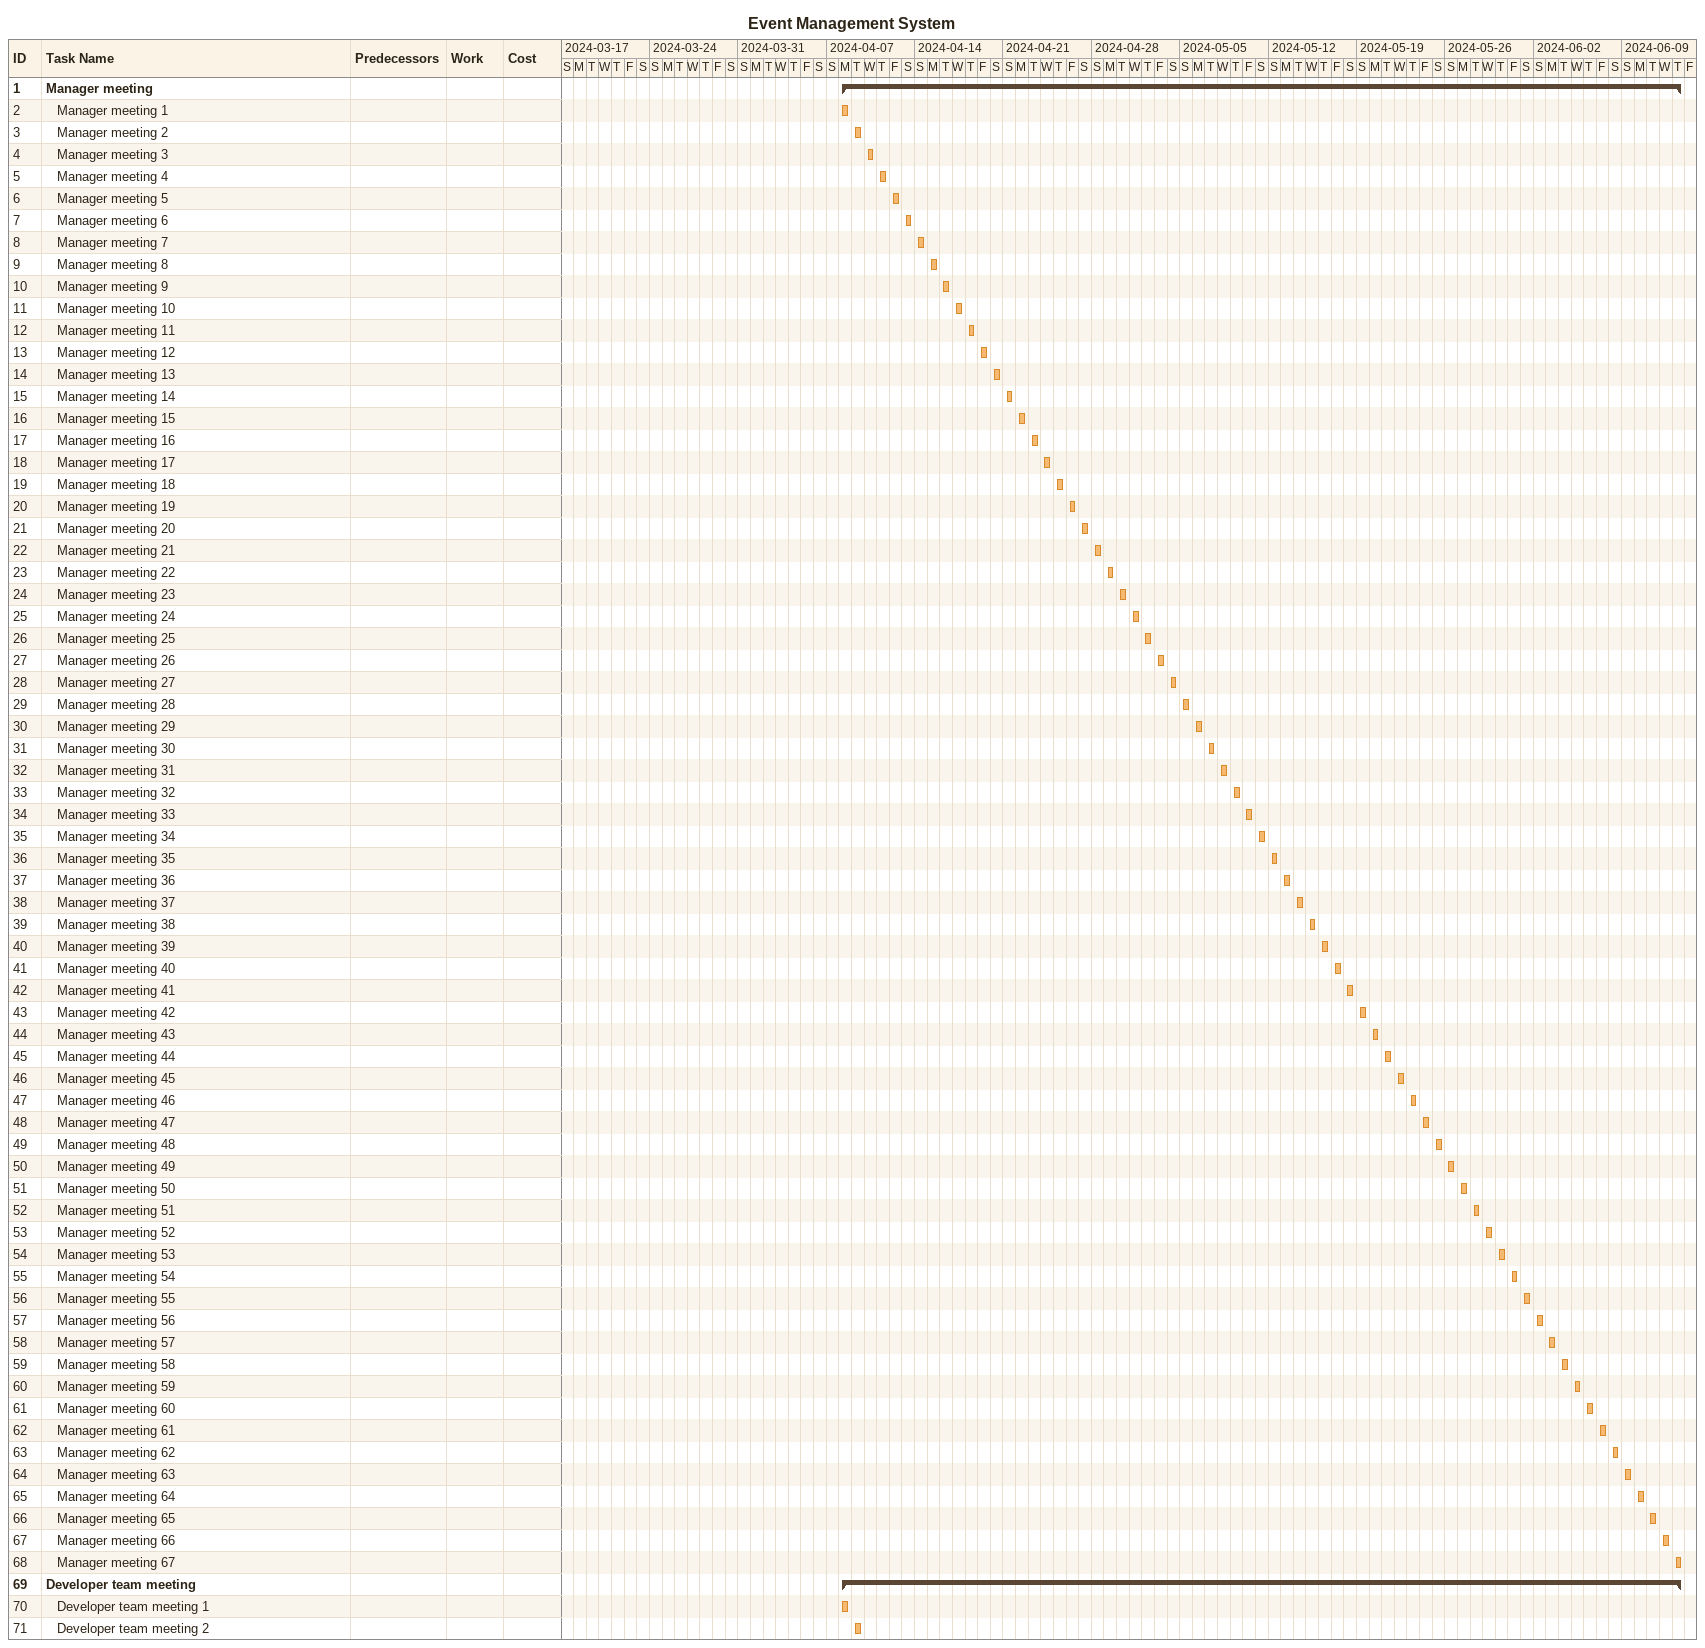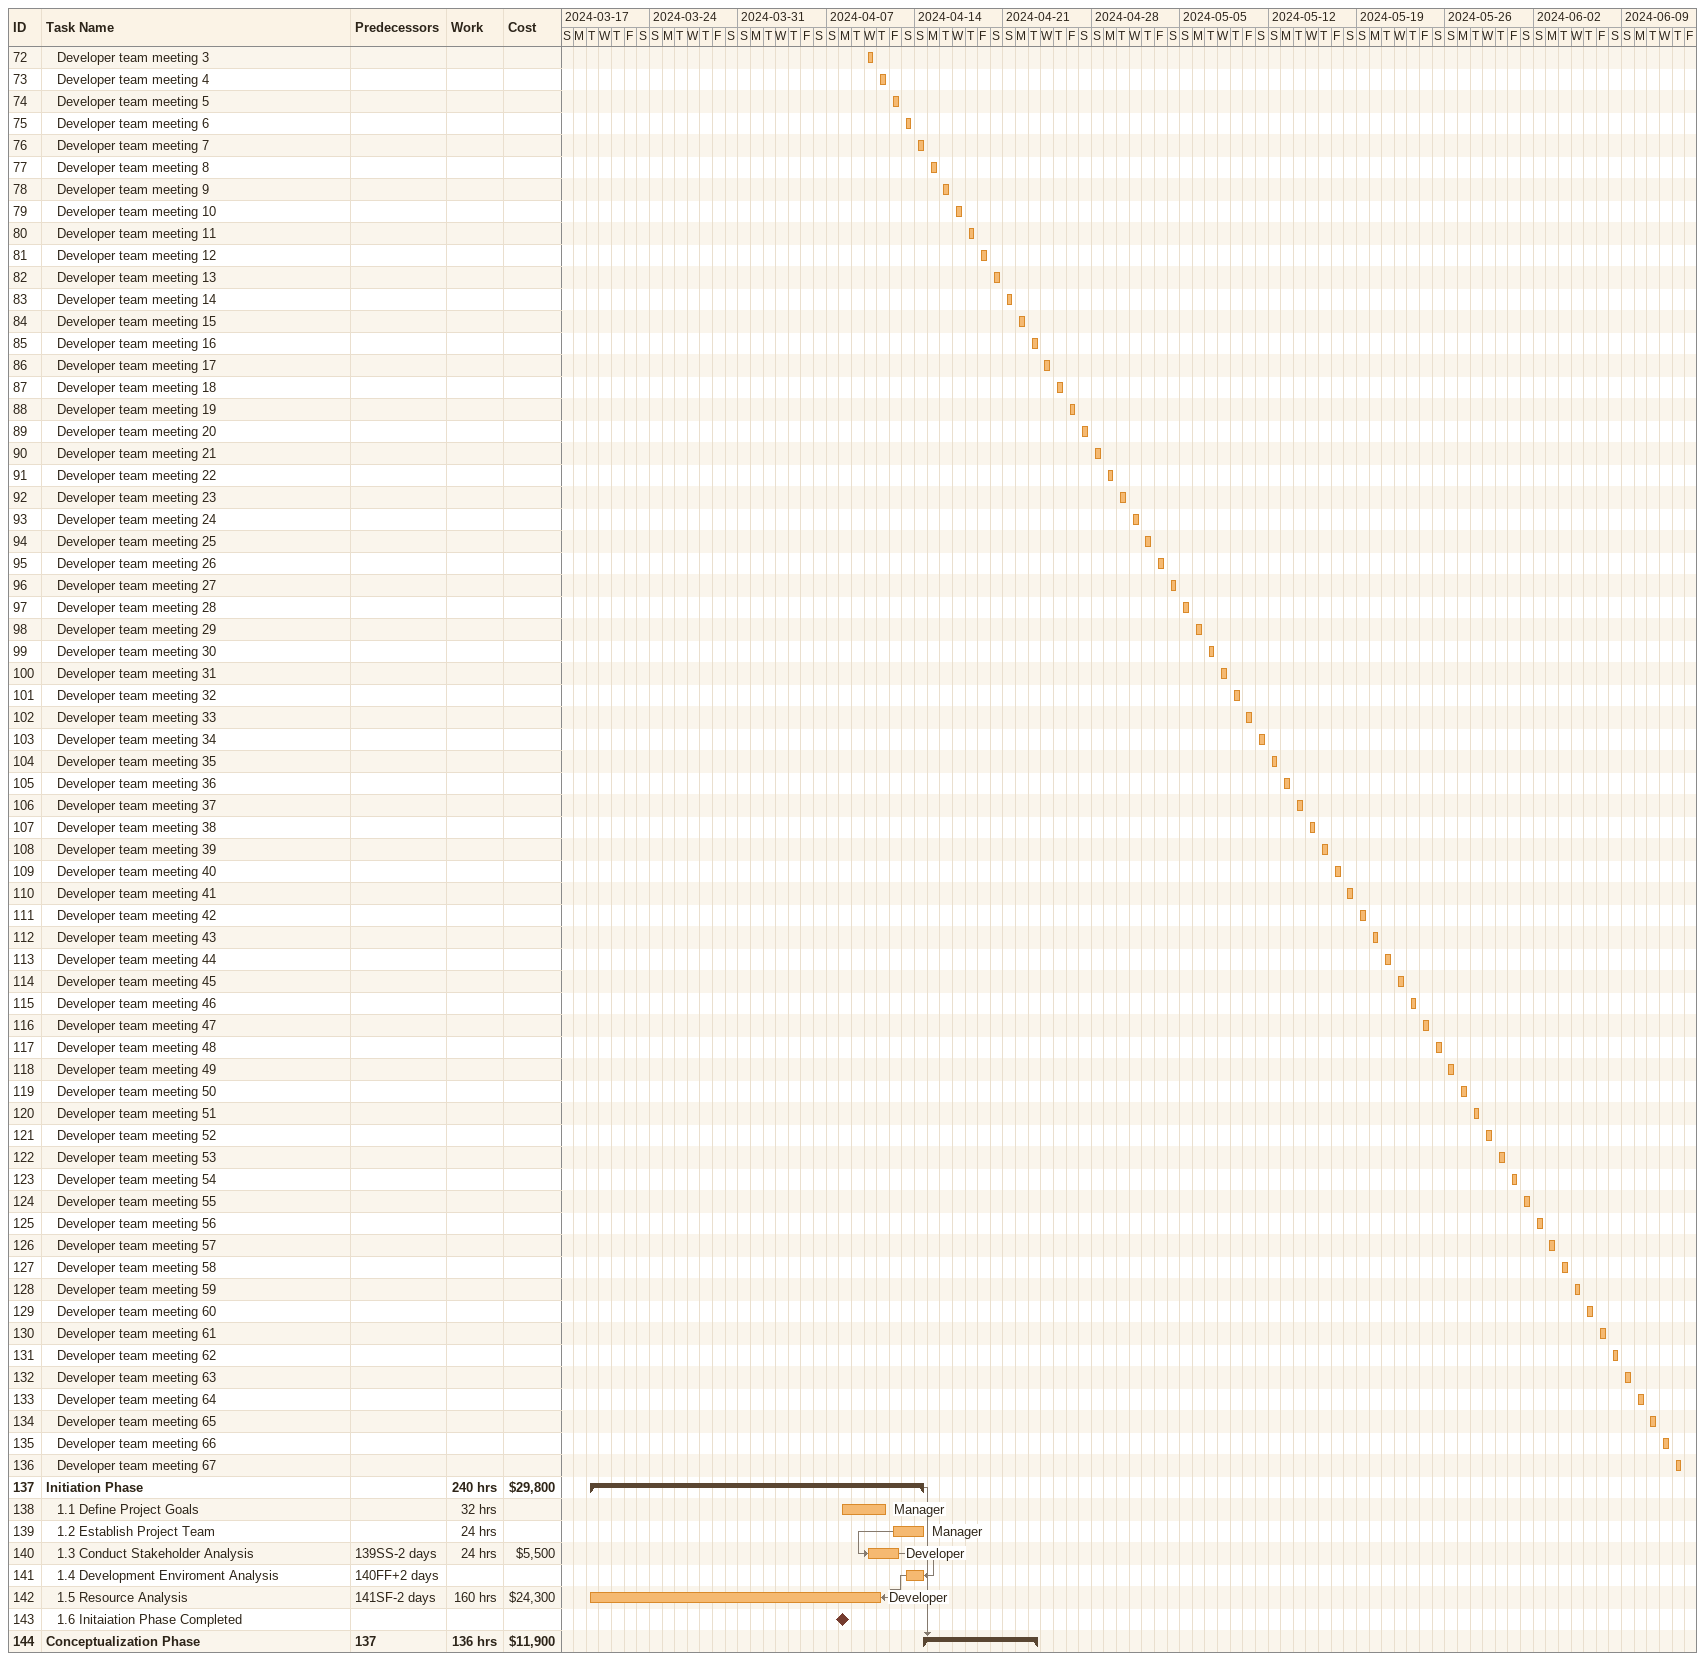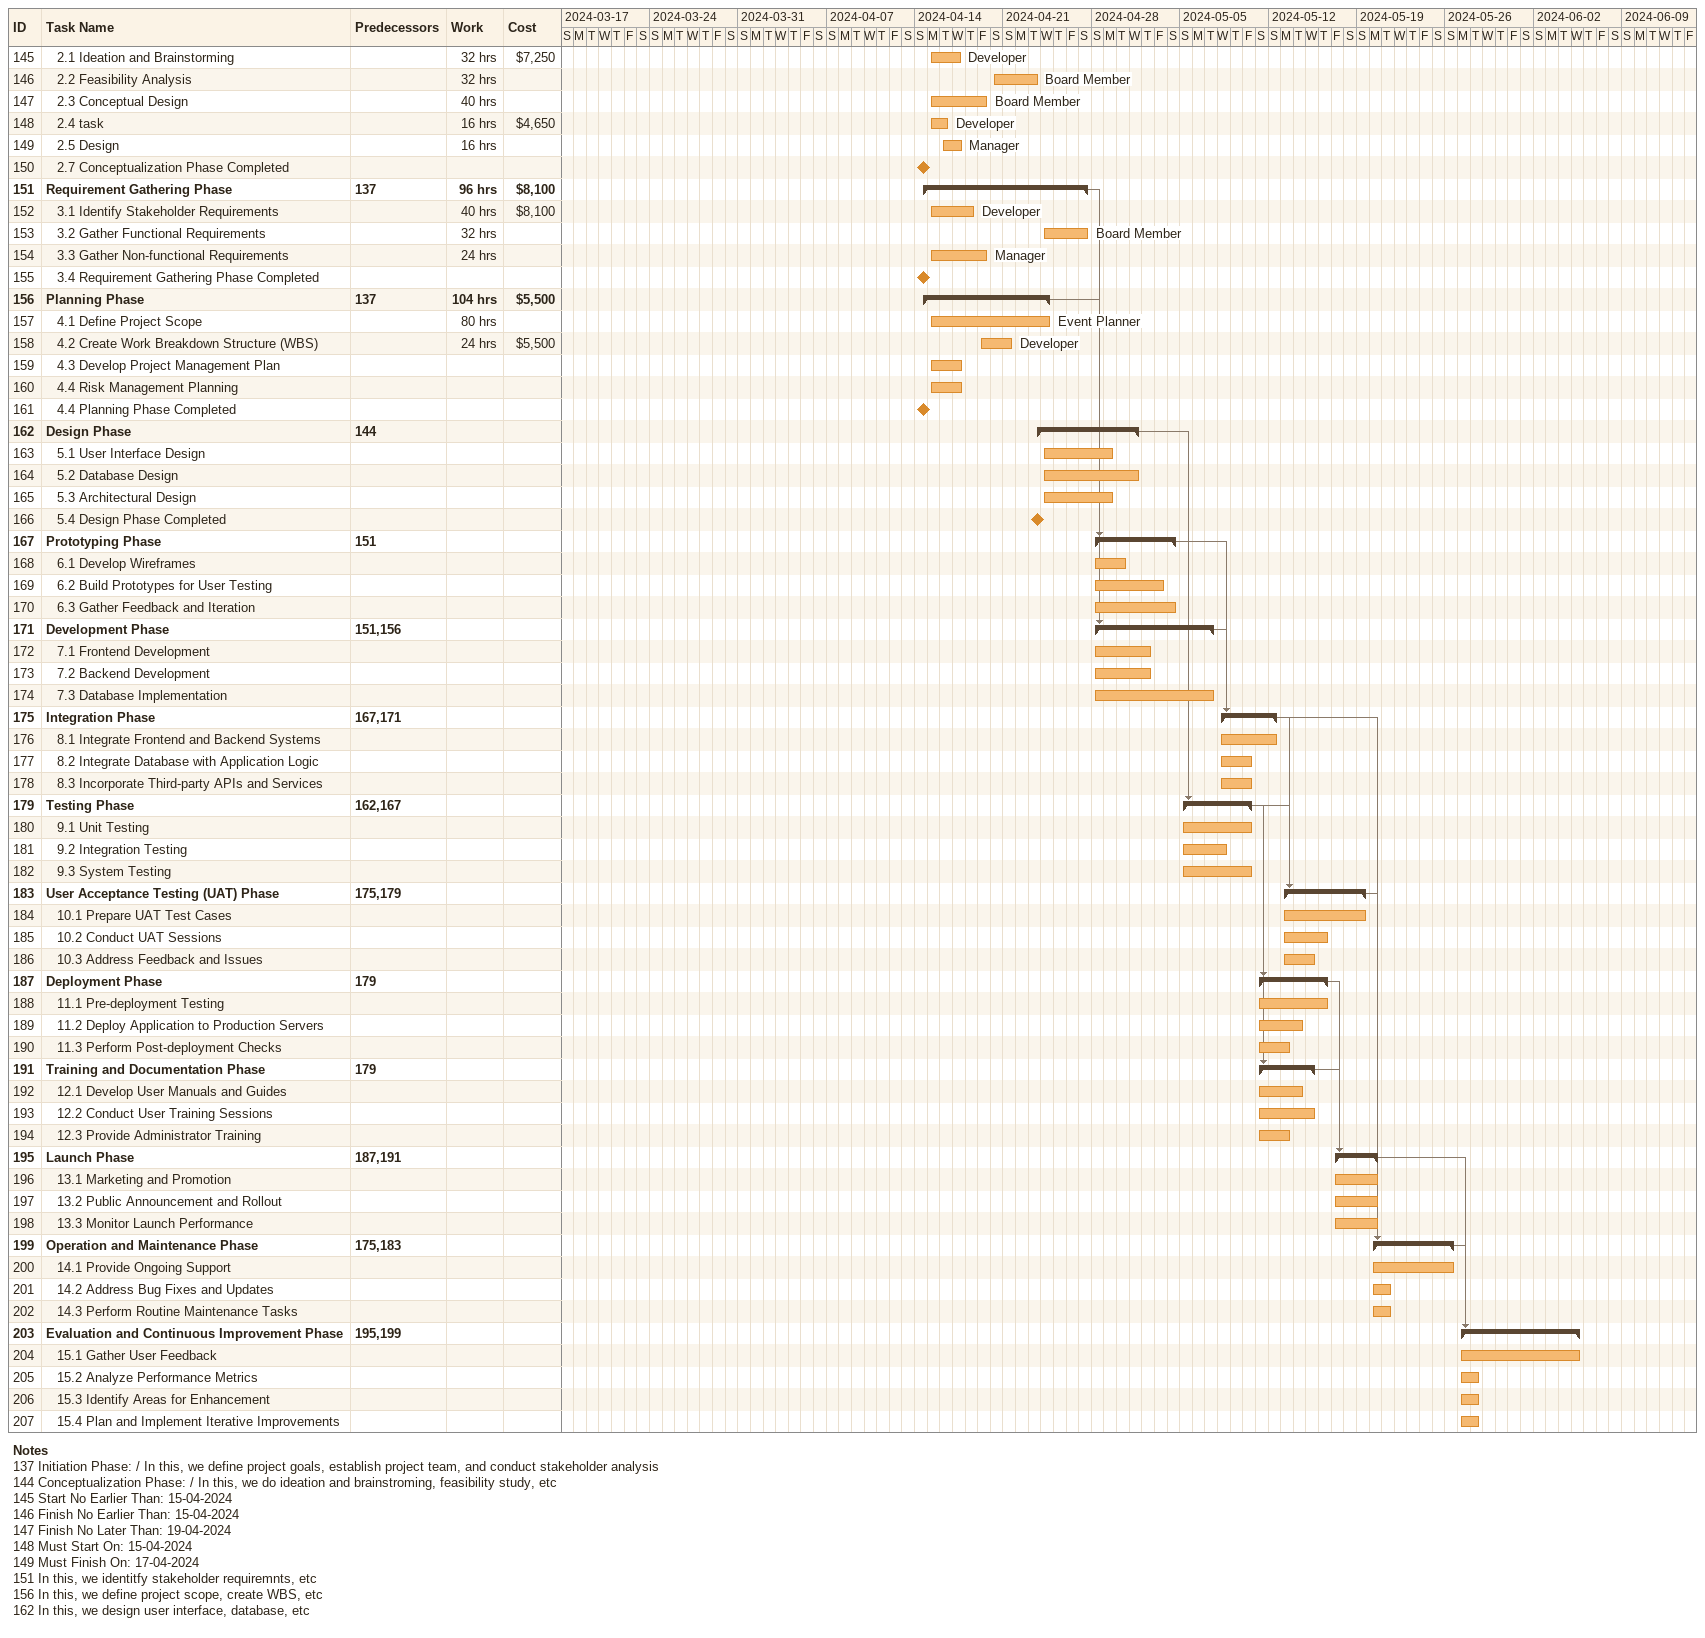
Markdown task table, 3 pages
Event Management System

| ID | Level | Task | Start | Finish | Predecessors | Resources | Work (h) | Cost ($) |
|---|---|---|---|---|---|---|---|---|
| 1 | 1 | **Manager meeting** | 2024-04-08 | 2024-06-13 |  |  |  |  |
| 2 | 2 | Manager meeting 1 | 2024-04-08 | 2024-04-08 |  |  |  |  |
| 3 | 2 | Manager meeting 2 | 2024-04-09 | 2024-04-09 |  |  |  |  |
| 4 | 2 | Manager meeting 3 | 2024-04-10 | 2024-04-10 |  |  |  |  |
| 5 | 2 | Manager meeting 4 | 2024-04-11 | 2024-04-11 |  |  |  |  |
| 6 | 2 | Manager meeting 5 | 2024-04-12 | 2024-04-12 |  |  |  |  |
| 7 | 2 | Manager meeting 6 | 2024-04-13 | 2024-04-13 |  |  |  |  |
| 8 | 2 | Manager meeting 7 | 2024-04-14 | 2024-04-14 |  |  |  |  |
| 9 | 2 | Manager meeting 8 | 2024-04-15 | 2024-04-15 |  |  |  |  |
| 10 | 2 | Manager meeting 9 | 2024-04-16 | 2024-04-16 |  |  |  |  |
| 11 | 2 | Manager meeting 10 | 2024-04-17 | 2024-04-17 |  |  |  |  |
| 12 | 2 | Manager meeting 11 | 2024-04-18 | 2024-04-18 |  |  |  |  |
| 13 | 2 | Manager meeting 12 | 2024-04-19 | 2024-04-19 |  |  |  |  |
| 14 | 2 | Manager meeting 13 | 2024-04-20 | 2024-04-20 |  |  |  |  |
| 15 | 2 | Manager meeting 14 | 2024-04-21 | 2024-04-21 |  |  |  |  |
| 16 | 2 | Manager meeting 15 | 2024-04-22 | 2024-04-22 |  |  |  |  |
| 17 | 2 | Manager meeting 16 | 2024-04-23 | 2024-04-23 |  |  |  |  |
| 18 | 2 | Manager meeting 17 | 2024-04-24 | 2024-04-24 |  |  |  |  |
| 19 | 2 | Manager meeting 18 | 2024-04-25 | 2024-04-25 |  |  |  |  |
| 20 | 2 | Manager meeting 19 | 2024-04-26 | 2024-04-26 |  |  |  |  |
| 21 | 2 | Manager meeting 20 | 2024-04-27 | 2024-04-27 |  |  |  |  |
| 22 | 2 | Manager meeting 21 | 2024-04-28 | 2024-04-28 |  |  |  |  |
| 23 | 2 | Manager meeting 22 | 2024-04-29 | 2024-04-29 |  |  |  |  |
| 24 | 2 | Manager meeting 23 | 2024-04-30 | 2024-04-30 |  |  |  |  |
| 25 | 2 | Manager meeting 24 | 2024-05-01 | 2024-05-01 |  |  |  |  |
| 26 | 2 | Manager meeting 25 | 2024-05-02 | 2024-05-02 |  |  |  |  |
| 27 | 2 | Manager meeting 26 | 2024-05-03 | 2024-05-03 |  |  |  |  |
| 28 | 2 | Manager meeting 27 | 2024-05-04 | 2024-05-04 |  |  |  |  |
| 29 | 2 | Manager meeting 28 | 2024-05-05 | 2024-05-05 |  |  |  |  |
| 30 | 2 | Manager meeting 29 | 2024-05-06 | 2024-05-06 |  |  |  |  |
| 31 | 2 | Manager meeting 30 | 2024-05-07 | 2024-05-07 |  |  |  |  |
| 32 | 2 | Manager meeting 31 | 2024-05-08 | 2024-05-08 |  |  |  |  |
| 33 | 2 | Manager meeting 32 | 2024-05-09 | 2024-05-09 |  |  |  |  |
| 34 | 2 | Manager meeting 33 | 2024-05-10 | 2024-05-10 |  |  |  |  |
| 35 | 2 | Manager meeting 34 | 2024-05-11 | 2024-05-11 |  |  |  |  |
| 36 | 2 | Manager meeting 35 | 2024-05-12 | 2024-05-12 |  |  |  |  |
| 37 | 2 | Manager meeting 36 | 2024-05-13 | 2024-05-13 |  |  |  |  |
| 38 | 2 | Manager meeting 37 | 2024-05-14 | 2024-05-14 |  |  |  |  |
| 39 | 2 | Manager meeting 38 | 2024-05-15 | 2024-05-15 |  |  |  |  |
| 40 | 2 | Manager meeting 39 | 2024-05-16 | 2024-05-16 |  |  |  |  |
| 41 | 2 | Manager meeting 40 | 2024-05-17 | 2024-05-17 |  |  |  |  |
| 42 | 2 | Manager meeting 41 | 2024-05-18 | 2024-05-18 |  |  |  |  |
| 43 | 2 | Manager meeting 42 | 2024-05-19 | 2024-05-19 |  |  |  |  |
| 44 | 2 | Manager meeting 43 | 2024-05-20 | 2024-05-20 |  |  |  |  |
| 45 | 2 | Manager meeting 44 | 2024-05-21 | 2024-05-21 |  |  |  |  |
| 46 | 2 | Manager meeting 45 | 2024-05-22 | 2024-05-22 |  |  |  |  |
| 47 | 2 | Manager meeting 46 | 2024-05-23 | 2024-05-23 |  |  |  |  |
| 48 | 2 | Manager meeting 47 | 2024-05-24 | 2024-05-24 |  |  |  |  |
| 49 | 2 | Manager meeting 48 | 2024-05-25 | 2024-05-25 |  |  |  |  |
| 50 | 2 | Manager meeting 49 | 2024-05-26 | 2024-05-26 |  |  |  |  |
| 51 | 2 | Manager meeting 50 | 2024-05-27 | 2024-05-27 |  |  |  |  |
| 52 | 2 | Manager meeting 51 | 2024-05-28 | 2024-05-28 |  |  |  |  |
| 53 | 2 | Manager meeting 52 | 2024-05-29 | 2024-05-29 |  |  |  |  |
| 54 | 2 | Manager meeting 53 | 2024-05-30 | 2024-05-30 |  |  |  |  |
| 55 | 2 | Manager meeting 54 | 2024-05-31 | 2024-05-31 |  |  |  |  |
| 56 | 2 | Manager meeting 55 | 2024-06-01 | 2024-06-01 |  |  |  |  |
| 57 | 2 | Manager meeting 56 | 2024-06-02 | 2024-06-02 |  |  |  |  |
| 58 | 2 | Manager meeting 57 | 2024-06-03 | 2024-06-03 |  |  |  |  |
| 59 | 2 | Manager meeting 58 | 2024-06-04 | 2024-06-04 |  |  |  |  |
| 60 | 2 | Manager meeting 59 | 2024-06-05 | 2024-06-05 |  |  |  |  |
| 61 | 2 | Manager meeting 60 | 2024-06-06 | 2024-06-06 |  |  |  |  |
| 62 | 2 | Manager meeting 61 | 2024-06-07 | 2024-06-07 |  |  |  |  |
| 63 | 2 | Manager meeting 62 | 2024-06-08 | 2024-06-08 |  |  |  |  |
| 64 | 2 | Manager meeting 63 | 2024-06-09 | 2024-06-09 |  |  |  |  |
| 65 | 2 | Manager meeting 64 | 2024-06-10 | 2024-06-10 |  |  |  |  |
| 66 | 2 | Manager meeting 65 | 2024-06-11 | 2024-06-11 |  |  |  |  |
| 67 | 2 | Manager meeting 66 | 2024-06-12 | 2024-06-12 |  |  |  |  |
| 68 | 2 | Manager meeting 67 | 2024-06-13 | 2024-06-13 |  |  |  |  |
| 69 | 1 | **Developer team meeting** | 2024-04-08 | 2024-06-13 |  |  |  |  |
| 70 | 2 | Developer team meeting 1 | 2024-04-08 | 2024-04-08 |  |  |  |  |
| 71 | 2 | Developer team meeting 2 | 2024-04-09 | 2024-04-09 |  |  |  |  |
| 72 | 2 | Developer team meeting 3 | 2024-04-10 | 2024-04-10 |  |  |  |  |
| 73 | 2 | Developer team meeting 4 | 2024-04-11 | 2024-04-11 |  |  |  |  |
| 74 | 2 | Developer team meeting 5 | 2024-04-12 | 2024-04-12 |  |  |  |  |
| 75 | 2 | Developer team meeting 6 | 2024-04-13 | 2024-04-13 |  |  |  |  |
| 76 | 2 | Developer team meeting 7 | 2024-04-14 | 2024-04-14 |  |  |  |  |
| 77 | 2 | Developer team meeting 8 | 2024-04-15 | 2024-04-15 |  |  |  |  |
| 78 | 2 | Developer team meeting 9 | 2024-04-16 | 2024-04-16 |  |  |  |  |
| 79 | 2 | Developer team meeting 10 | 2024-04-17 | 2024-04-17 |  |  |  |  |
| 80 | 2 | Developer team meeting 11 | 2024-04-18 | 2024-04-18 |  |  |  |  |
| 81 | 2 | Developer team meeting 12 | 2024-04-19 | 2024-04-19 |  |  |  |  |
| 82 | 2 | Developer team meeting 13 | 2024-04-20 | 2024-04-20 |  |  |  |  |
| 83 | 2 | Developer team meeting 14 | 2024-04-21 | 2024-04-21 |  |  |  |  |
| 84 | 2 | Developer team meeting 15 | 2024-04-22 | 2024-04-22 |  |  |  |  |
| 85 | 2 | Developer team meeting 16 | 2024-04-23 | 2024-04-23 |  |  |  |  |
| 86 | 2 | Developer team meeting 17 | 2024-04-24 | 2024-04-24 |  |  |  |  |
| 87 | 2 | Developer team meeting 18 | 2024-04-25 | 2024-04-25 |  |  |  |  |
| 88 | 2 | Developer team meeting 19 | 2024-04-26 | 2024-04-26 |  |  |  |  |
| 89 | 2 | Developer team meeting 20 | 2024-04-27 | 2024-04-27 |  |  |  |  |
| 90 | 2 | Developer team meeting 21 | 2024-04-28 | 2024-04-28 |  |  |  |  |
| 91 | 2 | Developer team meeting 22 | 2024-04-29 | 2024-04-29 |  |  |  |  |
| 92 | 2 | Developer team meeting 23 | 2024-04-30 | 2024-04-30 |  |  |  |  |
| 93 | 2 | Developer team meeting 24 | 2024-05-01 | 2024-05-01 |  |  |  |  |
| 94 | 2 | Developer team meeting 25 | 2024-05-02 | 2024-05-02 |  |  |  |  |
| 95 | 2 | Developer team meeting 26 | 2024-05-03 | 2024-05-03 |  |  |  |  |
| 96 | 2 | Developer team meeting 27 | 2024-05-04 | 2024-05-04 |  |  |  |  |
| 97 | 2 | Developer team meeting 28 | 2024-05-05 | 2024-05-05 |  |  |  |  |
| 98 | 2 | Developer team meeting 29 | 2024-05-06 | 2024-05-06 |  |  |  |  |
| 99 | 2 | Developer team meeting 30 | 2024-05-07 | 2024-05-07 |  |  |  |  |
| 100 | 2 | Developer team meeting 31 | 2024-05-08 | 2024-05-08 |  |  |  |  |
| 101 | 2 | Developer team meeting 32 | 2024-05-09 | 2024-05-09 |  |  |  |  |
| 102 | 2 | Developer team meeting 33 | 2024-05-10 | 2024-05-10 |  |  |  |  |
| 103 | 2 | Developer team meeting 34 | 2024-05-11 | 2024-05-11 |  |  |  |  |
| 104 | 2 | Developer team meeting 35 | 2024-05-12 | 2024-05-12 |  |  |  |  |
| 105 | 2 | Developer team meeting 36 | 2024-05-13 | 2024-05-13 |  |  |  |  |
| 106 | 2 | Developer team meeting 37 | 2024-05-14 | 2024-05-14 |  |  |  |  |
| 107 | 2 | Developer team meeting 38 | 2024-05-15 | 2024-05-15 |  |  |  |  |
| 108 | 2 | Developer team meeting 39 | 2024-05-16 | 2024-05-16 |  |  |  |  |
| 109 | 2 | Developer team meeting 40 | 2024-05-17 | 2024-05-17 |  |  |  |  |
| 110 | 2 | Developer team meeting 41 | 2024-05-18 | 2024-05-18 |  |  |  |  |
| 111 | 2 | Developer team meeting 42 | 2024-05-19 | 2024-05-19 |  |  |  |  |
| 112 | 2 | Developer team meeting 43 | 2024-05-20 | 2024-05-20 |  |  |  |  |
| 113 | 2 | Developer team meeting 44 | 2024-05-21 | 2024-05-21 |  |  |  |  |
| 114 | 2 | Developer team meeting 45 | 2024-05-22 | 2024-05-22 |  |  |  |  |
| 115 | 2 | Developer team meeting 46 | 2024-05-23 | 2024-05-23 |  |  |  |  |
| 116 | 2 | Developer team meeting 47 | 2024-05-24 | 2024-05-24 |  |  |  |  |
| 117 | 2 | Developer team meeting 48 | 2024-05-25 | 2024-05-25 |  |  |  |  |
| 118 | 2 | Developer team meeting 49 | 2024-05-26 | 2024-05-26 |  |  |  |  |
| 119 | 2 | Developer team meeting 50 | 2024-05-27 | 2024-05-27 |  |  |  |  |
| 120 | 2 | Developer team meeting 51 | 2024-05-28 | 2024-05-28 |  |  |  |  |
| 121 | 2 | Developer team meeting 52 | 2024-05-29 | 2024-05-29 |  |  |  |  |
| 122 | 2 | Developer team meeting 53 | 2024-05-30 | 2024-05-30 |  |  |  |  |
| 123 | 2 | Developer team meeting 54 | 2024-05-31 | 2024-05-31 |  |  |  |  |
| 124 | 2 | Developer team meeting 55 | 2024-06-01 | 2024-06-01 |  |  |  |  |
| 125 | 2 | Developer team meeting 56 | 2024-06-02 | 2024-06-02 |  |  |  |  |
| 126 | 2 | Developer team meeting 57 | 2024-06-03 | 2024-06-03 |  |  |  |  |
| 127 | 2 | Developer team meeting 58 | 2024-06-04 | 2024-06-04 |  |  |  |  |
| 128 | 2 | Developer team meeting 59 | 2024-06-05 | 2024-06-05 |  |  |  |  |
| 129 | 2 | Developer team meeting 60 | 2024-06-06 | 2024-06-06 |  |  |  |  |
| 130 | 2 | Developer team meeting 61 | 2024-06-07 | 2024-06-07 |  |  |  |  |
| 131 | 2 | Developer team meeting 62 | 2024-06-08 | 2024-06-08 |  |  |  |  |
| 132 | 2 | Developer team meeting 63 | 2024-06-09 | 2024-06-09 |  |  |  |  |
| 133 | 2 | Developer team meeting 64 | 2024-06-10 | 2024-06-10 |  |  |  |  |
| 134 | 2 | Developer team meeting 65 | 2024-06-11 | 2024-06-11 |  |  |  |  |
| 135 | 2 | Developer team meeting 66 | 2024-06-12 | 2024-06-12 |  |  |  |  |
| 136 | 2 | Developer team meeting 67 | 2024-06-13 | 2024-06-13 |  |  |  |  |
| 137 | 1 | **Initiation Phase** | 2024-03-19 | 2024-04-14 |  |  | 240 | 29800 |
| 138 | 2 | 1.1 Define Project Goals | 2024-04-08 | 2024-04-11 |  | Manager | 32 |  |
| 139 | 2 | 1.2 Establish Project Team | 2024-04-12 | 2024-04-14 |  | Manager | 24 |  |
| 140 | 2 | 1.3 Conduct Stakeholder Analysis | 2024-04-10 | 2024-04-12 | 139SS-2d | Developer | 24 | 5500 |
| 141 | 2 | 1.4 Development Enviroment Analysis | 2024-04-13 | 2024-04-14 | 140FF+2d |  |  |  |
| 142 | 2 | 1.5 Resource Analysis | 2024-03-19 | 2024-04-11 | 141SF-2d | Developer | 160 | 24300 |
| 143 | 2 | 1.6 Initaiation Phase Completed (milestone) | 2024-04-08 | 2024-04-08 |  |  |  |  |
| 144 | 1 | **Conceptualization Phase** | 2024-04-14 | 2024-04-23 | 137 |  | 136 | 11900 |
| 145 | 2 | 2.1 Ideation and Brainstorming | 2024-04-15 | 2024-04-17 |  | Developer | 32 | 7250 |
| 146 | 2 | 2.2 Feasibility Analysis | 2024-04-20 | 2024-04-23 |  | Board Member | 32 |  |
| 147 | 2 | 2.3 Conceptual Design | 2024-04-15 | 2024-04-19 |  | Board Member | 40 |  |
| 148 | 2 | 2.4 task | 2024-04-15 | 2024-04-16 |  | Developer | 16 | 4650 |
| 149 | 2 | 2.5 Design | 2024-04-16 | 2024-04-17 |  | Manager | 16 |  |
| 150 | 2 | 2.7 Conceptualization Phase Completed (milestone) | 2024-04-14 | 2024-04-14 |  |  |  |  |
| 151 | 1 | **Requirement Gathering Phase** | 2024-04-14 | 2024-04-27 | 137 |  | 96 | 8100 |
| 152 | 2 | 3.1 Identify Stakeholder Requirements | 2024-04-15 | 2024-04-18 |  | Developer | 40 | 8100 |
| 153 | 2 | 3.2 Gather Functional Requirements | 2024-04-24 | 2024-04-27 |  | Board Member | 32 |  |
| 154 | 2 | 3.3 Gather Non-functional Requirements | 2024-04-15 | 2024-04-19 |  | Manager | 24 |  |
| 155 | 2 | 3.4 Requirement Gathering Phase Completed (milestone) | 2024-04-14 | 2024-04-14 |  |  |  |  |
| 156 | 1 | **Planning Phase** | 2024-04-14 | 2024-04-24 | 137 |  | 104 | 5500 |
| 157 | 2 | 4.1 Define Project Scope | 2024-04-15 | 2024-04-24 |  | Event Planner | 80 |  |
| 158 | 2 | 4.2 Create Work Breakdown Structure (WBS) | 2024-04-19 | 2024-04-21 |  | Developer | 24 | 5500 |
| 159 | 2 | 4.3 Develop Project Management Plan | 2024-04-15 | 2024-04-17 |  |  |  |  |
| 160 | 2 | 4.4 Risk Management Planning | 2024-04-15 | 2024-04-17 |  |  |  |  |
| 161 | 2 | 4.4 Planning Phase Completed (milestone) | 2024-04-14 | 2024-04-14 |  |  |  |  |
| 162 | 1 | **Design Phase** | 2024-04-23 | 2024-05-01 | 144 |  |  |  |
| 163 | 2 | 5.1 User Interface Design | 2024-04-24 | 2024-04-29 |  |  |  |  |
| 164 | 2 | 5.2 Database Design | 2024-04-24 | 2024-05-01 |  |  |  |  |
| 165 | 2 | 5.3 Architectural Design | 2024-04-24 | 2024-04-29 |  |  |  |  |
| 166 | 2 | 5.4 Design Phase Completed (milestone) | 2024-04-23 | 2024-04-23 |  |  |  |  |
| 167 | 1 | **Prototyping Phase** | 2024-04-28 | 2024-05-04 | 151 |  |  |  |
| 168 | 2 | 6.1 Develop Wireframes | 2024-04-28 | 2024-04-30 |  |  |  |  |
| 169 | 2 | 6.2 Build Prototypes for User Testing | 2024-04-28 | 2024-05-03 |  |  |  |  |
| 170 | 2 | 6.3 Gather Feedback and Iteration | 2024-04-28 | 2024-05-04 |  |  |  |  |
| 171 | 1 | **Development Phase** | 2024-04-28 | 2024-05-07 | 151, 156 |  |  |  |
| 172 | 2 | 7.1 Frontend Development | 2024-04-28 | 2024-05-02 |  |  |  |  |
| 173 | 2 | 7.2 Backend Development | 2024-04-28 | 2024-05-02 |  |  |  |  |
| 174 | 2 | 7.3 Database Implementation | 2024-04-28 | 2024-05-07 |  |  |  |  |
| 175 | 1 | **Integration Phase** | 2024-05-08 | 2024-05-12 | 167, 171 |  |  |  |
| 176 | 2 | 8.1 Integrate Frontend and Backend Systems | 2024-05-08 | 2024-05-12 |  |  |  |  |
| 177 | 2 | 8.2 Integrate Database with Application Logic | 2024-05-08 | 2024-05-10 |  |  |  |  |
| 178 | 2 | 8.3 Incorporate Third-party APIs and Services | 2024-05-08 | 2024-05-10 |  |  |  |  |
| 179 | 1 | **Testing Phase** | 2024-05-05 | 2024-05-10 | 162, 167 |  |  |  |
| 180 | 2 | 9.1 Unit Testing | 2024-05-05 | 2024-05-10 |  |  |  |  |
| 181 | 2 | 9.2 Integration Testing | 2024-05-05 | 2024-05-08 |  |  |  |  |
| 182 | 2 | 9.3 System Testing | 2024-05-05 | 2024-05-10 |  |  |  |  |
| 183 | 1 | **User Acceptance Testing (UAT) Phase** | 2024-05-13 | 2024-05-19 | 175, 179 |  |  |  |
| 184 | 2 | 10.1 Prepare UAT Test Cases | 2024-05-13 | 2024-05-19 |  |  |  |  |
| 185 | 2 | 10.2 Conduct UAT Sessions | 2024-05-13 | 2024-05-16 |  |  |  |  |
| 186 | 2 | 10.3 Address Feedback and Issues | 2024-05-13 | 2024-05-15 |  |  |  |  |
| 187 | 1 | **Deployment Phase** | 2024-05-11 | 2024-05-16 | 179 |  |  |  |
| 188 | 2 | 11.1 Pre-deployment Testing | 2024-05-11 | 2024-05-16 |  |  |  |  |
| 189 | 2 | 11.2 Deploy Application to Production Servers | 2024-05-11 | 2024-05-14 |  |  |  |  |
| 190 | 2 | 11.3 Perform Post-deployment Checks | 2024-05-11 | 2024-05-13 |  |  |  |  |
| 191 | 1 | **Training and Documentation Phase** | 2024-05-11 | 2024-05-15 | 179 |  |  |  |
| 192 | 2 | 12.1 Develop User Manuals and Guides | 2024-05-11 | 2024-05-14 |  |  |  |  |
| 193 | 2 | 12.2 Conduct User Training Sessions | 2024-05-11 | 2024-05-15 |  |  |  |  |
| 194 | 2 | 12.3 Provide Administrator Training | 2024-05-11 | 2024-05-13 |  |  |  |  |
| 195 | 1 | **Launch Phase** | 2024-05-17 | 2024-05-20 | 187, 191 |  |  |  |
| 196 | 2 | 13.1 Marketing and Promotion | 2024-05-17 | 2024-05-20 |  |  |  |  |
| 197 | 2 | 13.2 Public Announcement and Rollout | 2024-05-17 | 2024-05-20 |  |  |  |  |
| 198 | 2 | 13.3 Monitor Launch Performance | 2024-05-17 | 2024-05-20 |  |  |  |  |
| 199 | 1 | **Operation and Maintenance Phase** | 2024-05-20 | 2024-05-26 | 175, 183 |  |  |  |
| 200 | 2 | 14.1 Provide Ongoing Support | 2024-05-20 | 2024-05-26 |  |  |  |  |
| 201 | 2 | 14.2 Address Bug Fixes and Updates | 2024-05-20 | 2024-05-21 |  |  |  |  |
| 202 | 2 | 14.3 Perform Routine Maintenance Tasks | 2024-05-20 | 2024-05-21 |  |  |  |  |
| 203 | 1 | **Evaluation and Continuous Improvement Phase** | 2024-05-27 | 2024-06-05 | 195, 199 |  |  |  |
| 204 | 2 | 15.1 Gather User Feedback | 2024-05-27 | 2024-06-05 |  |  |  |  |
| 205 | 2 | 15.2 Analyze Performance Metrics | 2024-05-27 | 2024-05-28 |  |  |  |  |
| 206 | 2 | 15.3 Identify Areas for Enhancement | 2024-05-27 | 2024-05-28 |  |  |  |  |
| 207 | 2 | 15.4 Plan and Implement Iterative Improvements | 2024-05-27 | 2024-05-28 |  |  |  |  |

Notes
- 137: Initiation Phase: / In this, we define project goals, establish project team, and conduct stakeholder analysis
- 144: Conceptualization Phase: / In this, we do ideation and brainstroming, feasibility study, etc
- 145: Start No Earlier Than: 15-04-2024
- 146: Finish No Earlier Than: 15-04-2024
- 147: Finish No Later Than: 19-04-2024
- 148: Must Start On: 15-04-2024
- 149: Must Finish On: 17-04-2024
- 151: In this, we identitfy stakeholder requiremnts, etc
- 156: In this, we define project scope, create WBS, etc
- 162: In this, we design user interface, database, etc
